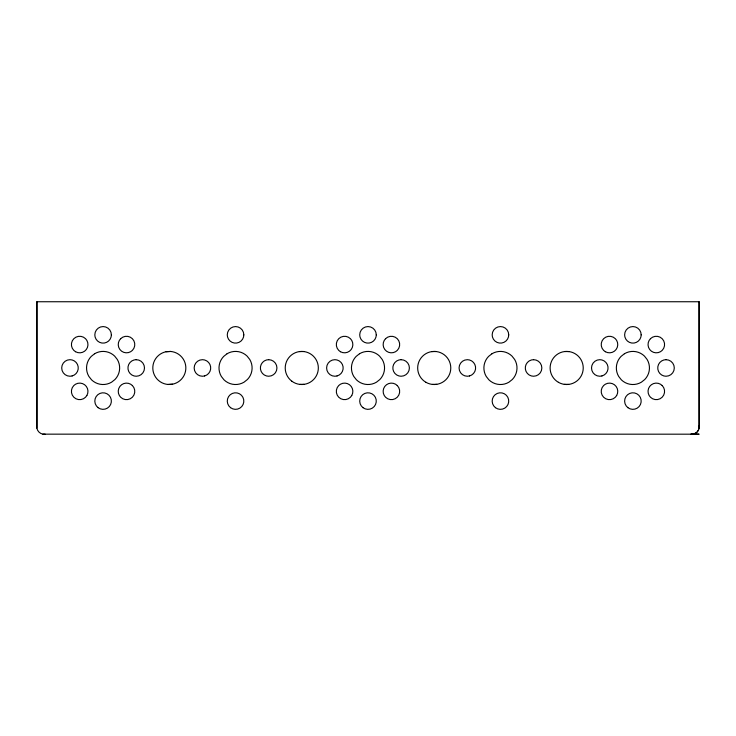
<?xml version="1.0" encoding="UTF-8"?>
<svg xmlns="http://www.w3.org/2000/svg" width="736" height="736" viewBox="0 0 736 736"><rect width="100%" height="100%" fill="white"/><g stroke="black" fill="none" stroke-linecap="round" stroke-linejoin="round"><path stroke-width="1.1" d="M42.9 434.157L699.126 434.185L690.846 434.185C694.646 434.792 698.528 431.968 699.099 428.159L699.126 301.742L36.874 301.742L36.874 425.914C36.064 430.542 40.526 434.994 45.154 434.185M697.038 432.096L698.363 430.284L699.2 427.036L699.126 301.742M699.08 428.159L699.126 425.914M696.182 432.832L693.091 434.148M166.06 351.734L170.375 351.44A16.56 16.56 0 0 1 172.252 384.256L167.937 384.459M172.592 384.192L168.277 384.486A16.56 16.56 0 0 1 166.4 351.67L170.715 351.468M431.719 351.596L436.043 351.504M432.409 384.422L436.733 384.33M299.405 351.578L303.72 351.523M299.828 384.404L304.152 384.348M564.705 351.523L569.02 351.578M564.328 384.348L568.652 384.404M36.874 301.742L36.901 428.159M111.375 334.852L111.09 336.996A8.28 8.28 0 0 1 95.1 336.996L94.824 334.852A8.28 8.28 0 0 1 103.095 326.572A8.28 8.28 0 0 1 111.375 334.852M243.828 334.852L243.542 336.996A8.28 8.28 0 0 1 227.553 336.996L227.268 334.852A8.28 8.28 0 0 1 235.548 326.572A8.28 8.28 0 0 1 243.828 334.852M376.28 334.852L375.995 336.996A8.28 8.28 0 0 1 360.005 336.996L359.72 334.852A8.28 8.28 0 0 1 368 326.572A8.28 8.28 0 0 1 376.28 334.852M508.732 334.852L508.447 336.996A8.28 8.28 0 0 1 492.458 336.996L492.172 334.852A8.28 8.28 0 0 1 500.452 326.572A8.28 8.28 0 0 1 508.732 334.852M641.176 334.852L640.9 336.996A8.28 8.28 0 0 1 624.91 336.996L624.625 334.852A8.28 8.28 0 0 1 632.905 326.572A8.28 8.28 0 0 1 641.176 334.852M120.658 338.698L119.342 340.409A8.28 8.28 0 0 0 130.649 351.716L132.37 350.4A8.28 8.28 0 0 0 132.37 338.698A8.28 8.28 0 0 0 120.658 338.698M86.857 395.517L85.542 397.228A8.28 8.28 0 0 1 73.83 397.228A8.28 8.28 0 0 1 73.83 385.526L75.541 384.21A8.28 8.28 0 0 1 86.857 395.517M385.563 338.698L384.247 340.409A8.28 8.28 0 0 0 395.554 351.716L397.265 350.4A8.28 8.28 0 0 0 397.265 338.698A8.28 8.28 0 0 0 385.563 338.698M351.753 395.517L350.437 397.228A8.28 8.28 0 0 1 338.735 397.228A8.28 8.28 0 0 1 338.735 385.526L340.446 384.21A8.28 8.28 0 0 1 351.753 395.517M650.458 338.698L649.143 340.409A8.28 8.28 0 0 0 660.459 351.716L662.17 350.4A8.28 8.28 0 0 0 662.17 338.698A8.28 8.28 0 0 0 650.458 338.698M616.658 395.517L615.342 397.228A8.28 8.28 0 0 1 603.63 397.228A8.28 8.28 0 0 1 603.63 385.526L605.351 384.21A8.28 8.28 0 0 1 616.658 395.517M94.613 353.74L91.227 356.426A16.56 16.56 0 0 0 88.881 376.446L91.558 379.84A16.56 16.56 0 0 0 111.578 382.186L114.972 379.5A16.56 16.56 0 0 0 117.318 359.481L114.641 356.095A16.56 16.56 0 0 0 94.613 353.74M227.065 353.74L223.68 356.426A16.56 16.56 0 0 0 221.334 376.446L224.011 379.84A16.56 16.56 0 0 0 244.03 382.186L247.425 379.5A16.56 16.56 0 0 0 249.771 359.481L247.084 356.095A16.56 16.56 0 0 0 227.065 353.74M359.518 353.74L356.132 356.426A16.56 16.56 0 0 0 353.777 376.446L356.463 379.84A16.56 16.56 0 0 0 376.482 382.186L379.868 379.5A16.56 16.56 0 0 0 382.223 359.481L379.537 356.095A16.56 16.56 0 0 0 359.518 353.74M491.97 353.74L488.575 356.426A16.56 16.56 0 0 0 486.229 376.446L488.916 379.84A16.56 16.56 0 0 0 508.935 382.186L512.32 379.5A16.56 16.56 0 0 0 514.666 359.481L511.989 356.095A16.56 16.56 0 0 0 491.97 353.74M624.422 353.74L621.028 356.426A16.56 16.56 0 0 0 618.682 376.446L621.359 379.84A16.56 16.56 0 0 0 641.387 382.186L644.773 379.5A16.56 16.56 0 0 0 647.119 359.481L644.442 356.095A16.56 16.56 0 0 0 624.422 353.74M136.215 359.683L134.072 359.968A8.28 8.28 0 0 0 134.072 375.958L136.215 376.243A8.28 8.28 0 0 0 144.486 367.963A8.28 8.28 0 0 0 136.215 359.683M72.128 375.958L69.984 376.243A8.28 8.28 0 0 1 61.704 367.963A8.28 8.28 0 0 1 69.984 359.683L72.128 359.968A8.28 8.28 0 0 1 72.128 375.958M268.658 359.683L266.515 359.968A8.28 8.28 0 0 0 266.515 375.958L268.658 376.243A8.28 8.28 0 0 0 276.938 367.963A8.28 8.28 0 0 0 268.658 359.683M204.58 375.958L202.437 376.243A8.28 8.28 0 0 1 194.157 367.963A8.28 8.28 0 0 1 202.437 359.683L204.58 359.968A8.28 8.28 0 0 1 204.58 375.958M401.111 359.683L398.967 359.968A8.28 8.28 0 0 0 398.967 375.958L401.111 376.243A8.28 8.28 0 0 0 409.391 367.963A8.28 8.28 0 0 0 401.111 359.683M337.033 375.958L334.889 376.243A8.28 8.28 0 0 1 326.609 367.963A8.28 8.28 0 0 1 334.889 359.683L337.033 359.968A8.28 8.28 0 0 1 337.033 375.958M533.563 359.683L531.42 359.968A8.28 8.28 0 0 0 531.42 375.958L533.563 376.243A8.28 8.28 0 0 0 541.843 367.963A8.28 8.28 0 0 0 533.563 359.683M469.485 375.958L467.342 376.243A8.28 8.28 0 0 1 459.062 367.963A8.28 8.28 0 0 1 467.342 359.683L469.485 359.968A8.28 8.28 0 0 1 469.485 375.958M666.016 359.683L663.872 359.968A8.28 8.28 0 0 0 663.872 375.958L666.016 376.243A8.28 8.28 0 0 0 674.296 367.963A8.28 8.28 0 0 0 666.016 359.683M601.928 375.958L599.785 376.243A8.28 8.28 0 0 1 591.514 367.963A8.28 8.28 0 0 1 599.785 359.683L601.928 359.968A8.28 8.28 0 0 1 601.928 375.958M662.17 385.526L660.459 384.21A8.28 8.28 0 0 0 649.143 395.517L650.458 397.228A8.28 8.28 0 0 0 662.17 397.228A8.28 8.28 0 0 0 662.17 385.526M605.351 351.716L603.63 350.4A8.28 8.28 0 0 1 603.63 338.698A8.28 8.28 0 0 1 615.342 338.698L616.658 340.409A8.28 8.28 0 0 1 605.351 351.716M397.265 385.526L395.554 384.21A8.28 8.28 0 0 0 384.247 395.517L385.563 397.228A8.28 8.28 0 0 0 397.265 397.228A8.28 8.28 0 0 0 397.265 385.526M340.446 351.716L338.735 350.4A8.28 8.28 0 0 1 338.735 338.698A8.28 8.28 0 0 1 350.437 338.698L351.753 340.409A8.28 8.28 0 0 1 340.446 351.716M132.37 385.526L130.649 384.21A8.28 8.28 0 0 0 119.342 395.517L120.658 397.228A8.28 8.28 0 0 0 132.37 397.228A8.28 8.28 0 0 0 132.37 385.526M75.541 351.716L73.83 350.4A8.28 8.28 0 0 1 73.83 338.698A8.28 8.28 0 0 1 85.542 338.698L86.857 340.409A8.28 8.28 0 0 1 75.541 351.716M425.951 382.306A16.56 16.56 0 0 0 450.782 367.963A16.56 16.56 0 0 0 425.951 353.63A16.56 16.56 0 0 0 425.951 382.306M558.394 382.306A16.56 16.56 0 0 0 583.234 367.963A16.56 16.56 0 0 0 558.394 353.63A16.56 16.56 0 0 0 558.394 382.306M627.909 407.68A8.28 8.28 0 0 0 641.12 402.095A8.28 8.28 0 0 0 629.676 393.447A8.28 8.28 0 0 0 627.909 407.68M495.457 407.68A8.28 8.28 0 0 0 508.668 402.095A8.28 8.28 0 0 0 497.223 393.447A8.28 8.28 0 0 0 495.457 407.68M291.87 381.23A16.56 16.56 0 0 0 318.219 369.914A16.56 16.56 0 0 0 295.237 352.756A16.56 16.56 0 0 0 291.87 381.23M98.109 407.68A8.28 8.28 0 0 0 111.311 402.095A8.28 8.28 0 0 0 99.875 393.447A8.28 8.28 0 0 0 98.109 407.68M230.561 407.68A8.28 8.28 0 0 0 243.763 402.095A8.28 8.28 0 0 0 232.328 393.447A8.28 8.28 0 0 0 230.561 407.68M363.004 407.68A8.28 8.28 0 0 0 376.216 402.095A8.28 8.28 0 0 0 364.78 393.447A8.28 8.28 0 0 0 363.004 407.68"/></g></svg>
